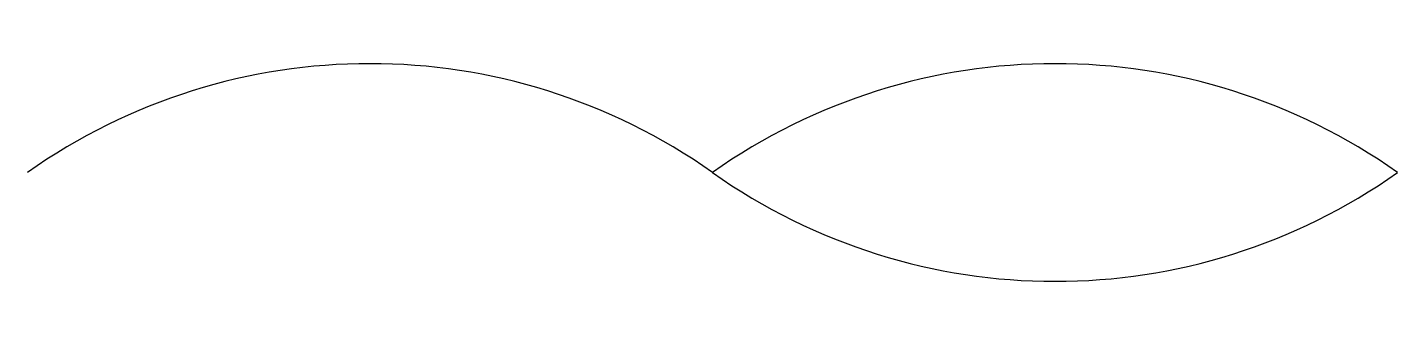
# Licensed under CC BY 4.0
# Model space of a CAD drawing. Extents: x -3 to 3, y -0.64 to 0.64.
import ezdxf

# ---------------------------------------------------------------- set-up
doc = ezdxf.new("R2010")
doc.units = 0

# ---------------------------------------------------------------- blocks, each defined once
blk = doc.blocks.new('*U17')
at = {"color": 0}
for centre, start, end in [((-1.5, -2.1211), 54.73292, 125.26708), ((1.5, -2.1211), 54.73292, 125.26708), ((1.5, 2.1211), 234.73292, 305.26708)]:
    blk.add_arc(centre, 2.5979, start, end, dxfattribs=at)

msp = doc.modelspace()

# ---------------------------------------------------------------- block references
msp.add_blockref('*U17', (0, 0))

doc.saveas('drawing.dxf')
